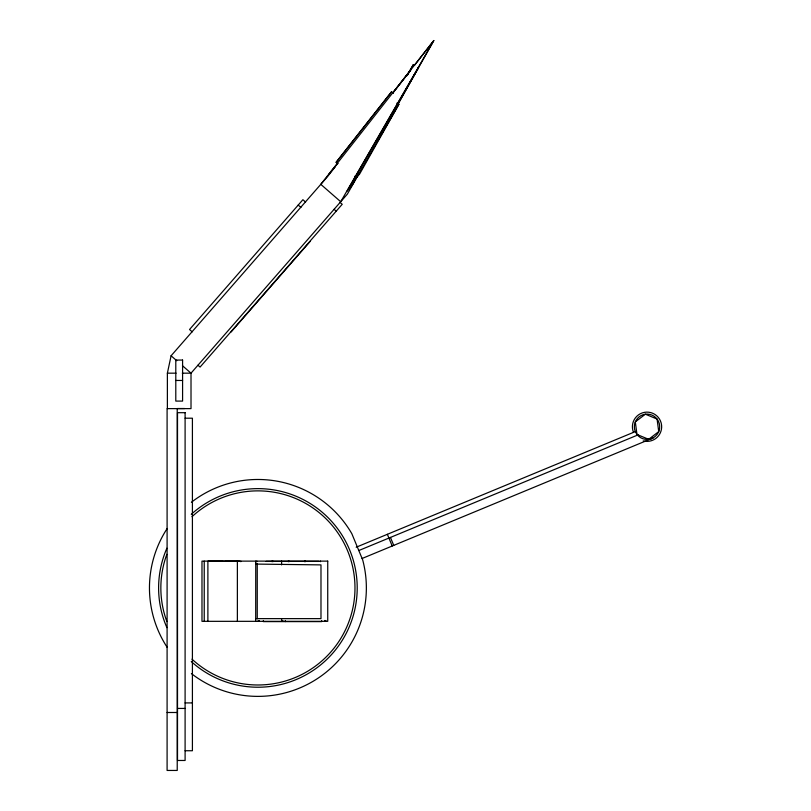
<?xml version="1.0" encoding="UTF-8"?>
<svg xmlns="http://www.w3.org/2000/svg" width="811" height="811" viewBox="0 0 811 811"><rect width="100%" height="100%" fill="white"/><g stroke="black" fill="none" stroke-linecap="round" stroke-linejoin="round"><path stroke-width="1.22" d="M167.38 408.622L167.38 373.172L171.091 355.776L327.462 176.717L335.217 166.772M407.173 75.585L413.377 64.566L407.051 75.514M358.391 174.284L352.187 185.303L347.078 191.163L418.547 67.425L398.079 103.778M383.816 129.121L385.053 126.911M386.918 123.607L388.155 121.407M392.494 113.692L393.74 111.492M395.596 108.187L396.843 105.988M358.492 174.365L347.372 194.113L191.011 373.172L191.011 408.622L167.096 408.622L167.096 770.45L177.224 770.45L177.224 408.622M389.979 118.426L393.071 112.942M394.298 110.752L396.153 107.457M398.008 104.173L433.814 40.55L320.791 184.34L340.711 201.736L433.814 40.55L414.411 65.397M396.843 103.149L398.89 104.284L359.668 173.949L356.647 177.416L354.6 176.281M356.647 177.416L398.89 104.284M393.244 93.113L391.551 91.795L336.129 162.312L337.822 163.619M337.822 163.396L328.942 174.081M392.879 92.9L410.721 70.06M392.666 93.224L410.528 70.364M336.129 162.312L391.551 91.795M231.105 331.963L310.116 241.485M648.678 439.319L658.735 431.604L657.072 419.044L645.374 414.198L635.317 421.902L636.97 434.463L648.678 439.319L651.872 438.457M356.181 547.222L635.317 431.604A12.672 12.672 0 0 1 647.573 414.097A12.672 12.672 0 0 1 658.258 432.608A12.672 12.672 0 0 1 636.97 434.463L635.317 431.604M358.807 550.537L638.369 434.747M362.101 558.485L653.402 437.828M167.38 373.172L176.078 373.172M182.303 373.172L191.011 373.172L182.475 365.72M175.794 380.46L182.587 380.46M177.386 408.521L184.604 408.521M185.101 418.202L192.41 418.202L192.41 750.743L185.101 750.743M266.19 561.405L318.794 561.405M255.698 564.081L320.984 564.892L320.984 618.631L255.698 618.631M185.101 702.914L192.41 702.914M177.508 708.429L185.101 708.429M167.096 712.494L177.224 712.494M340.103 202.436L342.222 204.291L200.064 367.079L197.945 365.224M334.091 209.319L336.21 211.164M305.585 202.051L302.898 199.709L189.541 329.509L192.227 331.851M298.215 205.061L300.901 207.403M171.091 355.776L176.778 360.743M390.456 537.44L393.74 545.377M387.364 534.307L392.21 546.016M325.84 620.486L325.84 621.327M324.643 620.486L324.643 621.327M321.612 620.486L321.612 621.611L263.372 621.611L263.372 620.486M320.467 561.121L320.467 561.688M305.341 561.121L305.341 561.688M304.47 561.121L304.47 561.688M289.03 561.121L289.03 561.688M288.28 561.121L288.28 561.688M285.35 620.486L285.35 621.611M282.755 620.486L282.755 621.327M281.599 561.121L281.599 564.892M281.599 618.631L281.599 621.327M272.901 561.121L272.901 561.688M272.02 561.121L272.02 561.688M259.155 620.486L259.155 621.327M258.222 620.486L258.222 621.327M257.249 563.625L257.249 618.813M256.854 561.121L256.854 561.688M255.749 561.688L255.749 561.121L255.698 621.327M240.816 561.121L240.816 561.688M239.64 561.121L224.606 561.121M237.37 561.121L237.37 621.327M223.43 561.121L208.498 561.121M207.89 561.121L207.89 621.327M204.23 561.121L204.23 621.327M192.014 516.678A97.056 97.056 0 0 1 327.431 520.196A97.056 97.056 0 0 1 327.431 655.663A97.056 97.056 0 0 1 192.014 659.181M166.843 621.5A97.056 97.056 0 0 1 166.843 554.349M191.396 673.586A108.451 108.451 0 0 0 362.669 559.864L351.832 533.699A108.451 108.451 0 0 0 191.396 502.273M167.208 647.381A108.451 108.451 0 0 1 167.208 528.478M191.264 514.316A99.297 99.297 0 0 1 329.276 518.878A99.297 99.297 0 0 1 329.276 656.971A99.297 99.297 0 0 1 191.264 661.543M166.904 627.653A99.297 99.297 0 0 1 166.904 548.206M633.503 432.354A14.639 14.639 0 0 1 644.481 412.343A14.639 14.639 0 0 1 661.654 427.397A14.639 14.639 0 0 1 643.235 440.89M182.587 360.064L175.794 360.064L175.794 401.09L182.587 401.09L182.587 360.064M185.101 412.687L177.508 412.687L177.508 760.475L185.101 760.475L185.101 412.687M327.735 561.121L201.98 561.121L201.98 621.327L327.735 621.327L327.735 561.121"/></g></svg>
